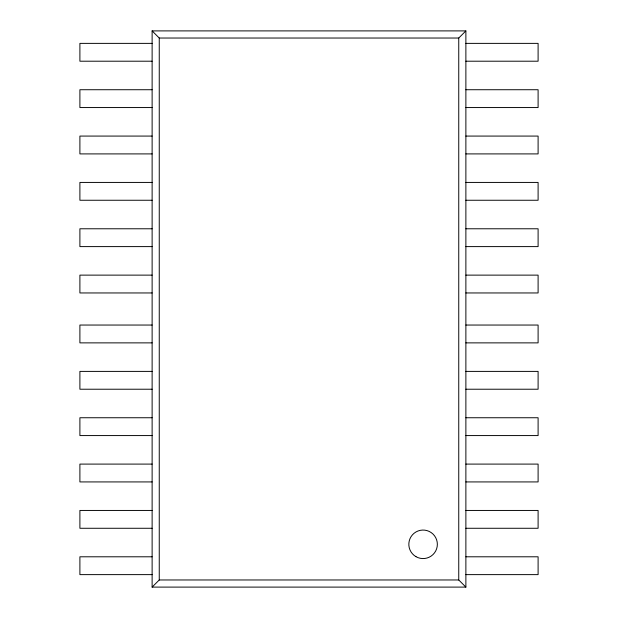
<?xml version="1.0" encoding="UTF-8"?>
<svg xmlns="http://www.w3.org/2000/svg" width="618" height="618" viewBox="0 0 618 618"><rect width="100%" height="100%" fill="white"/><g stroke="black" fill="none" stroke-linecap="round" stroke-linejoin="round"><path stroke-width="0.93" d="M465.879 587.1L458.749 579.97L458.749 38.03L465.879 30.9L152.121 30.9L152.121 587.1L465.879 587.1L465.879 30.9M152.121 587.1L159.251 579.97L159.251 38.03L152.121 30.9M159.251 38.03L458.749 38.03M152.121 43.376L79.9 43.376L79.9 61.205L152.121 61.205M465.879 43.376L538.1 43.376L538.1 61.205L465.879 61.205M152.121 89.726L79.9 89.726L79.9 107.555L152.121 107.555M465.879 89.726L538.1 89.726L538.1 107.555L465.879 107.555M152.121 136.076L79.9 136.076L79.9 153.905L152.121 153.905M465.879 136.076L538.1 136.076L538.1 153.905L465.879 153.905M152.121 182.426L79.9 182.426L79.9 200.255L152.121 200.255M465.879 182.426L538.1 182.426L538.1 200.255L465.879 200.255M152.121 228.776L79.9 228.776L79.9 246.605L152.121 246.605M465.879 228.776L538.1 228.776L538.1 246.605L465.879 246.605M152.121 275.126L79.9 275.126L79.9 292.955L152.121 292.955M465.879 275.126L538.1 275.126L538.1 292.955L465.879 292.955M152.121 325.045L79.9 325.045L79.9 342.874L152.121 342.874M465.879 325.045L538.1 325.045L538.1 342.874L465.879 342.874M152.121 371.395L79.9 371.395L79.9 389.224L152.121 389.224M465.879 371.395L538.1 371.395L538.1 389.224L465.879 389.224M152.121 417.745L79.9 417.745L79.9 435.574L152.121 435.574M465.879 417.745L538.1 417.745L538.1 435.574L465.879 435.574M152.121 464.095L79.9 464.095L79.9 481.924L152.121 481.924M465.879 464.095L538.1 464.095L538.1 481.924L465.879 481.924M152.121 510.445L79.9 510.445L79.9 528.274L152.121 528.274M465.879 510.445L538.1 510.445L538.1 528.274L465.879 528.274M152.121 556.795L79.9 556.795L79.9 574.624L152.121 574.624M465.879 556.795L538.1 556.795L538.1 574.624L465.879 574.624M159.251 579.97L458.749 579.97M415.96 556.663A14.26 14.26 0 0 0 437.351 544.319A14.26 14.26 0 0 0 415.96 531.967A14.26 14.26 0 0 0 415.96 556.663"/></g></svg>
